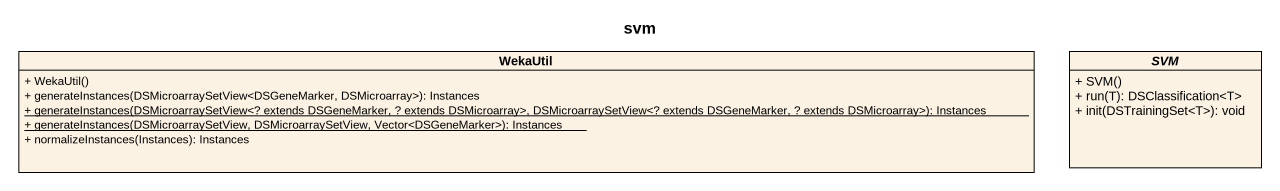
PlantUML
@startuml
title svm
hide circle
hide empty members
skinparam classAttributeIconSize 0
class WekaUtil {
  + WekaUtil()
  + generateInstances(DSMicroarraySetView<DSGeneMarker, DSMicroarray>): Instances
  {static} + generateInstances(DSMicroarraySetView<? extends DSGeneMarker, ? extends DSMicroarray>, DSMicroarraySetView<? extends DSGeneMarker, ? extends DSMicroarray>): Instances
  {static} + generateInstances(DSMicroarraySetView, DSMicroarraySetView, Vector<DSGeneMarker>): Instances
  + normalizeInstances(Instances): Instances
}
abstract class SVM {
  + SVM()
  + run(T): DSClassification<T>
  + init(DSTrainingSet<T>): void
}
@enduml
